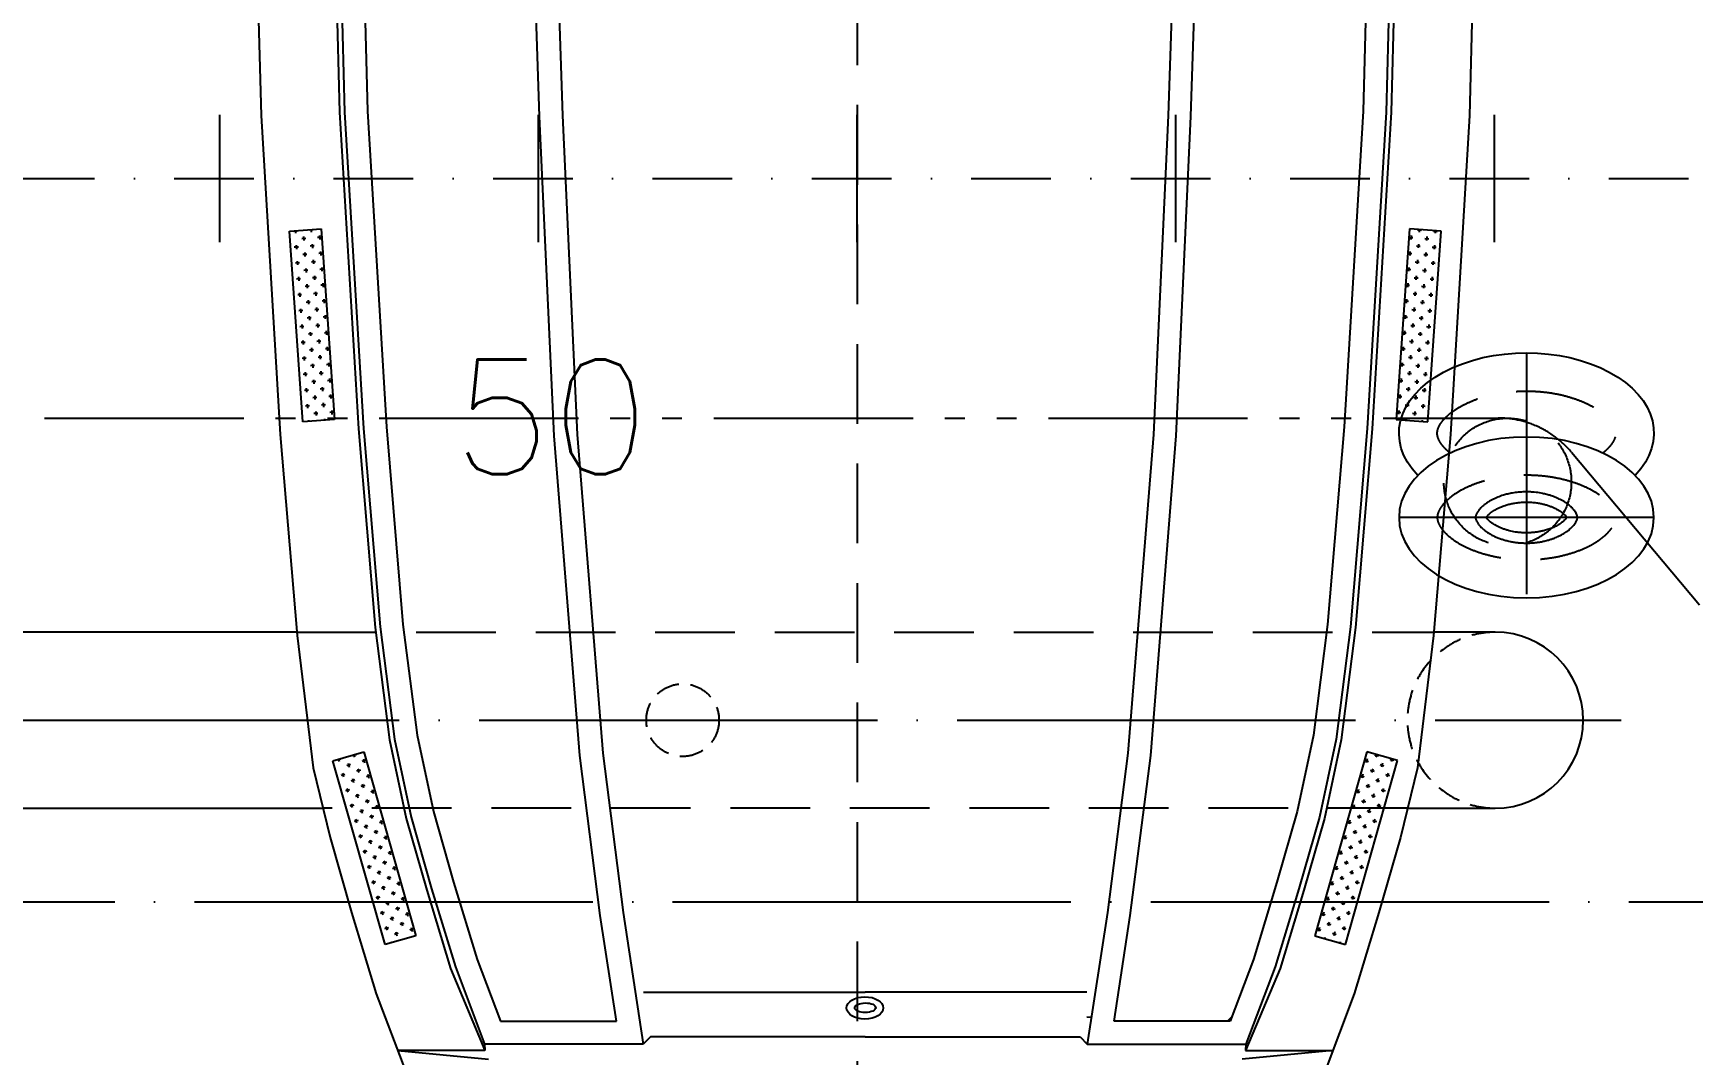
# Model space of a CAD drawing. Header units: millimetres. Extents: x 1084702 to 1166801, y 36632 to 124519.
# Drawn here: x 1121600 to 1124204, y 77182 to 78785 of the extents above; entities that cross this region are included whole.
import ezdxf

# ---------------------------------------------------------------- set-up
doc = ezdxf.new("R2010")
doc.units = ezdxf.units.MM
doc.header["$LTSCALE"] = 250
for name, pattern in [('CENTER', [3, 2.5, -0.25, 0, -0.25]), ('DASHDOT', [1, 0.5, -0.25, 0, -0.25]), ('DASHED', [0.75, 0.5, -0.25]), ('PHANTOM', [2.1, 1.25, -0.2, 0.125, -0.2, 0.125, -0.2])]:
    doc.linetypes.add(name, pattern=pattern)
doc.layers.get('0').update_dxf_attribs({"color": 255})
doc.layers.add('%posline', color=240, linetype='Continuous')
doc.styles.add('18', font='romans', dxfattribs={"height": 180})
doc.styles.add('ROMANS', font='ROMANS.shx', dxfattribs={"height": 100})
doc.dimstyles.new('dott', dxfattribs={"dimscale": 100, "dimtxt": 150, "dimasz": 0.01, "dimexe": 0.5, "dimexo": 1, "dimgap": 1, "dimtad": 1, "dimdsep": 46, "dimtxsty": 'ROMANS', "dimcen": 1.5, "dimclrd": 1, "dimclre": 1, "dimclrt": 2, "dimazin": 2, "dimtfac": 1, "dimtmove": 2, "dimatfit": 3, "dimldrblk": 'DOT', "dimfxl": 1, "dimtvp": 100, "dimtolj": 1, "dimarcsym": 0})

# ---------------------------------------------------------------- blocks, each defined once
blk = doc.blocks.new('A$C64097268')
for p, q in [((29500, -100), (29500, 100)), ((30000, -100), (30000, 100)), ((30500, -100), (30500, 100)), ((31000, -100), (31000, 100)), ((31500, -100), (31500, 100))]:
    blk.add_line(p, q)
at = {"linetype": 'DASHDOT'}
blk.add_line((-2084.2, 0), (35128.7, 0), dxfattribs=at)
at = {"style": '18'}
blk.add_text('50', height=180, dxfattribs=at).set_placement((29865.6, -464.2))
blk = doc.blocks.new('_Dot')
at = {"color": 0, "linetype": 'ByBlock', "lineweight": -2}
blk.add_line((-0.5, 0), (-1, 0), dxfattribs=at)
at = {"color": 0, "linetype": 'ByBlock', "const_width": 0.5}
blk.add_lwpolyline([(-0.25, 0, 1), (0.25, 0, 1)], format="xyb", close=True, dxfattribs=at)
blk = doc.blocks.new('SK')
at = {"linetype": 'CENTER'}
for p, q in [((0, -200), (0, 200)), ((-258.3, 0), (120.5, 0))]:
    blk.add_line(p, q, dxfattribs=at)
blk.add_ellipse((-132.1, 0), major_axis=(0, 200), ratio=0.630958, start_param=5.732371, end_param=9.975592)
blk.add_ellipse((0, 0), major_axis=(0, 200), ratio=0.630958)
at = {"linetype": 'DASHED'}
for points, knots in [([(-101, 119.8), (-103.2, 122.6), (-105.4, 125), (-110, 129.5), (-112.3, 131.5), (-116.7, 134.7), (-118.8, 135.9), (-122.2, 137.7), (-123.6, 138.3), (-126.3, 139.2), (-127.5, 139.5), (-129.7, 139.9), (-130.8, 140), (-131.9, 140), (-132, 140), (-132.1, 140), (-133, 140), (-133.9, 139.9), (-135.9, 139.7), (-136.9, 139.5), (-139.1, 138.8), (-140.2, 138.4), (-142.7, 137.3), (-144.1, 136.7), (-147, 135), (-148.5, 133.9), (-151.8, 131.5), (-153.4, 130.1), (-156.9, 126.9), (-158.7, 125), (-163.1, 120), (-165.8, 116.6), (-171.1, 108.8), (-173.6, 104.5), (-178.6, 95.1), (-180.9, 89.9), (-185.3, 79), (-187.3, 73.2), (-190.8, 61.1), (-192.3, 54.8), (-194.9, 41.7), (-196, 35), (-197.5, 21.3), (-198, 14.4), (-198.4, 0.5), (-198.3, -6.5), (-197.6, -20.4), (-196.9, -27.3), (-195.1, -40.8), (-193.9, -47.5), (-191, -60.3), (-189.3, -66.5), (-185.5, -78.3), (-183.4, -83.9), (-178.9, -94.4), (-176.5, -99.3), (-171.4, -108.3), (-168.8, -112.3), (-163.5, -119.6), (-160.8, -122.7), (-155.6, -128.2), (-153.1, -130.4), (-148.8, -133.8), (-146.9, -135), (-143.4, -137), (-141.8, -137.8), (-138.9, -138.9), (-137.6, -139.3), (-135.1, -139.8), (-134, -139.9), (-131.7, -140), (-130.6, -140), (-128.3, -139.7), (-127.1, -139.4), (-124.4, -138.6), (-122.9, -138), (-119.7, -136.4), (-117.9, -135.4), (-114.1, -132.9), (-112.1, -131.3), (-108, -127.6), (-105.8, -125.4), (-102.8, -122), (-101.9, -120.9), (-101, -119.8)], [5.61912, 5.61912, 5.61912, 5.61912, 5.726769, 5.726769, 5.848503, 5.848503, 5.970238, 5.970238, 6.071752, 6.071752, 6.173266, 6.173266, 6.27478, 6.27478, 6.283185, 6.283185, 6.283185, 6.37187, 6.37187, 6.460555, 6.460555, 6.54924, 6.54924, 6.637925, 6.637925, 6.72661, 6.72661, 6.815295, 6.815295, 6.90398, 6.90398, 7.033144, 7.033144, 7.162307, 7.162307, 7.29147, 7.29147, 7.420634, 7.420634, 7.549797, 7.549797, 7.678961, 7.678961, 7.808124, 7.808124, 7.937288, 7.937288, 8.066451, 8.066451, 8.195614, 8.195614, 8.324778, 8.324778, 8.453941, 8.453941, 8.583105, 8.583105, 8.712268, 8.712268, 8.841432, 8.841432, 8.970595, 8.970595, 9.078159, 9.078159, 9.185722, 9.185722, 9.293286, 9.293286, 9.400849, 9.400849, 9.508413, 9.508413, 9.615977, 9.615977, 9.72354, 9.72354, 9.831104, 9.831104, 9.938667, 9.938667, 10.046231, 10.046231, 10.088843, 10.088843, 10.088843, 10.088843]), ([(0, 140), (-0.9, 140), (-1.8, 139.9), (-3.8, 139.7), (-4.8, 139.5), (-7, 138.8), (-8.1, 138.4), (-10.7, 137.3), (-12, 136.7), (-14.9, 135), (-16.4, 133.9), (-19.7, 131.5), (-21.4, 130.1), (-24.8, 126.9), (-26.6, 125), (-31, 120), (-33.7, 116.6), (-39, 108.8), (-41.5, 104.5), (-46.5, 95.1), (-48.8, 89.9), (-53.2, 79), (-55.2, 73.2), (-58.7, 61.1), (-60.2, 54.8), (-62.8, 41.7), (-63.9, 35), (-65.4, 21.3), (-65.9, 14.4), (-66.3, 0.5), (-66.2, -6.5), (-65.5, -20.4), (-64.8, -27.3), (-63, -40.8), (-61.8, -47.5), (-58.9, -60.3), (-57.2, -66.5), (-53.4, -78.3), (-51.3, -83.9), (-46.8, -94.4), (-44.4, -99.3), (-39.3, -108.3), (-36.7, -112.3), (-31.4, -119.6), (-28.7, -122.7), (-23.5, -128.2), (-21, -130.4), (-16.7, -133.8), (-14.8, -135), (-11.3, -137), (-9.7, -137.8), (-6.8, -138.9), (-5.5, -139.3), (-3, -139.8), (-1.9, -139.9), (0.4, -140), (1.5, -140), (3.8, -139.7), (5, -139.4), (7.7, -138.6), (9.2, -138), (12.4, -136.4), (14.2, -135.4), (17.9, -132.9), (19.9, -131.3), (24.1, -127.6), (26.3, -125.4), (30.6, -120.5), (32.9, -117.7), (37.3, -111.4), (39.4, -108), (43.7, -100.6), (45.7, -96.6), (50.4, -86.4), (52.9, -79.8), (57.4, -66), (59.4, -58.7), (62.6, -43.4), (63.8, -35.6), (65.6, -19.5), (66.1, -11.3), (66.3, 5.1), (66, 13.4), (64.6, 29.6), (63.5, 37.6), (60.7, 53.1), (58.9, 60.5), (54.7, 74.8), (52.3, 81.5), (47, 94), (44.1, 99.8), (38.2, 110.2), (35, 114.8), (29.4, 121.9), (26.9, 124.7), (22.1, 129.5), (19.8, 131.5), (15.4, 134.7), (13.3, 135.9), (9.9, 137.7), (8.5, 138.3), (5.8, 139.2), (4.6, 139.5), (2.4, 139.9), (1.3, 140), (0.2, 140), (0.1, 140), (0, 140)], [0, 0, 0, 0, 0.088685, 0.088685, 0.17737, 0.17737, 0.266055, 0.266055, 0.35474, 0.35474, 0.443425, 0.443425, 0.53211, 0.53211, 0.620795, 0.620795, 0.749958, 0.749958, 0.879122, 0.879122, 1.008285, 1.008285, 1.137449, 1.137449, 1.266612, 1.266612, 1.395775, 1.395775, 1.524939, 1.524939, 1.654102, 1.654102, 1.783266, 1.783266, 1.912429, 1.912429, 2.041593, 2.041593, 2.170756, 2.170756, 2.299919, 2.299919, 2.429083, 2.429083, 2.558246, 2.558246, 2.68741, 2.68741, 2.794973, 2.794973, 2.902537, 2.902537, 3.010101, 3.010101, 3.117664, 3.117664, 3.225228, 3.225228, 3.332791, 3.332791, 3.440355, 3.440355, 3.547919, 3.547919, 3.655482, 3.655482, 3.763046, 3.763046, 3.870609, 3.870609, 3.978173, 3.978173, 4.085737, 4.085737, 4.237666, 4.237666, 4.389596, 4.389596, 4.541526, 4.541526, 4.693456, 4.693456, 4.845386, 4.845386, 4.997315, 4.997315, 5.149245, 5.149245, 5.301175, 5.301175, 5.453105, 5.453105, 5.605035, 5.605035, 5.726769, 5.726769, 5.848503, 5.848503, 5.970238, 5.970238, 6.071752, 6.071752, 6.173266, 6.173266, 6.27478, 6.27478, 6.283185, 6.283185, 6.283185, 6.283185])]:
    blk.add_open_spline(points, degree=3, knots=knots, dxfattribs=at)
for points, knots in [([(0, -80), (0.3, -80), (0.6, -80), (1, -79.9), (1.2, -79.9), (1.5, -79.9), (1.7, -79.8), (2, -79.8), (2.2, -79.7), (2.7, -79.6), (3.1, -79.5), (3.8, -79.2), (4, -79.2), (4.4, -79), (4.6, -78.9), (5.3, -78.6), (5.7, -78.4), (7.1, -77.7), (8.1, -77.1), (10, -75.8), (10.9, -75.1), (12.4, -73.9), (12.9, -73.4), (14.1, -72.4), (14.7, -71.8), (16, -70.5), (16.7, -69.8), (18.2, -68.1), (18.9, -67.2), (20.8, -64.9), (21.9, -63.4), (23.7, -60.8), (24.4, -59.7), (25.8, -57.3), (26.5, -56.1), (27.8, -53.7), (28.4, -52.5), (30.2, -48.9), (31.3, -46.4), (32.9, -42.3), (33.4, -40.7), (34.4, -37.7), (34.9, -36.1), (36, -32.3), (36.6, -30.1), (37.5, -25.9), (37.9, -24), (38.6, -20), (38.9, -18), (39.4, -14.3), (39.6, -12.5), (39.9, -8.9), (40, -7.1), (40.2, -2.8), (40.2, -0.4), (40.1, 4), (40, 6), (39.8, 9.9), (39.6, 11.9), (39.2, 15.8), (38.9, 17.9), (38.3, 21.8), (38, 23.8), (37.1, 28.1), (36.5, 30.3), (35.4, 34.4), (34.9, 36.3), (33.7, 39.9), (33.1, 41.6), (31.7, 45.2), (31, 46.9), (29.4, 50.6), (28.5, 52.4), (26.4, 56.2), (25.3, 58.1), (23.1, 61.7), (21.9, 63.3), (20.2, 65.7), (19.5, 66.5), (18.2, 68.1), (17.6, 68.8), (16.1, 70.5), (15.2, 71.3), (13.6, 72.9), (12.8, 73.6), (11.3, 74.8), (10.6, 75.3), (8.6, 76.8), (7.4, 77.5), (5.9, 78.3), (5.5, 78.5), (4.3, 79), (3.7, 79.3), (2.9, 79.6), (2.6, 79.6), (2.2, 79.7), (2, 79.8), (1.4, 79.9), (1.1, 79.9), (0.6, 80), (0.5, 80), (0.2, 80), (0.1, 80), (-0.3, 80), (-0.5, 80), (-1.1, 79.9), (-1.4, 79.9), (-2, 79.8), (-2.3, 79.7), (-3, 79.5), (-3.3, 79.4), (-4, 79.2), (-4.4, 79), (-5.9, 78.4), (-7.3, 77.6), (-9.7, 76), (-10.4, 75.5), (-11.9, 74.3), (-12.7, 73.6), (-14.4, 72.1), (-15.3, 71.3), (-17.1, 69.4), (-18, 68.4), (-20, 66), (-21.1, 64.5), (-23.3, 61.4), (-24.4, 59.7), (-26.2, 56.6), (-27, 55.2), (-28.5, 52.3), (-29.3, 50.8), (-30.6, 47.9), (-31.2, 46.5), (-32.9, 42.3), (-34, 39.2), (-35.6, 33.9), (-36.2, 31.7), (-37.3, 27), (-37.8, 24.7), (-38.8, 19.2), (-39.2, 16), (-39.8, 9.7), (-40, 6.4), (-40.2, 0), (-40.2, -3.3), (-39.9, -8.4), (-39.8, -10.3), (-39.2, -15.9), (-38.7, -19.7), (-37.6, -25.6), (-37.1, -27.8), (-36, -32.3), (-35.4, -34.5), (-33.9, -39.3), (-33, -41.9), (-31, -46.9), (-30, -49.3), (-28.1, -53), (-27.4, -54.5), (-25.9, -57.2), (-25.1, -58.5), (-23.4, -61.2), (-22.5, -62.6), (-20.6, -65.2), (-19.6, -66.4), (-17.5, -68.9), (-16.3, -70.2), (-14.1, -72.4), (-13, -73.4), (-10.7, -75.3), (-9.6, -76.1), (-7.3, -77.6), (-6.3, -78.2), (-4.8, -78.8), (-4.3, -79.1), (-3.6, -79.3), (-3.4, -79.4), (-3, -79.5), (-2.8, -79.6), (-2.3, -79.7), (-2, -79.8), (-1.5, -79.9), (-1.3, -79.9), (-1, -79.9), (-0.9, -80), (-0.5, -80), (-0.3, -80), (0, -80)], [0, 0, 0, 0, 0.079723, 0.079723, 0.127414, 0.127414, 0.163895, 0.163895, 0.200375, 0.200375, 0.273336, 0.273336, 0.304231, 0.304231, 0.335125, 0.335125, 0.396914, 0.396914, 0.501064, 0.501064, 0.581437, 0.581437, 0.62857, 0.62857, 0.675702, 0.675702, 0.731967, 0.731967, 0.788231, 0.788231, 0.868786, 0.868786, 0.922811, 0.922811, 0.976837, 0.976837, 1.026568, 1.026568, 1.120436, 1.120436, 1.172997, 1.172997, 1.225558, 1.225558, 1.296391, 1.296391, 1.355761, 1.355761, 1.415131, 1.415131, 1.467668, 1.467668, 1.520204, 1.520204, 1.590511, 1.590511, 1.647498, 1.647498, 1.704484, 1.704484, 1.764145, 1.764145, 1.823805, 1.823805, 1.895219, 1.895219, 1.955696, 1.955696, 2.016172, 2.016172, 2.081607, 2.081607, 2.155814, 2.155814, 2.240842, 2.240842, 2.32587, 2.32587, 2.3746, 2.3746, 2.423331, 2.423331, 2.488618, 2.488618, 2.553905, 2.553905, 2.616702, 2.616702, 2.742295, 2.742295, 2.793186, 2.793186, 2.895739, 2.895739, 2.939393, 2.939393, 2.983047, 2.983047, 3.070354, 3.070354, 3.106985, 3.106985, 3.143616, 3.143616, 3.216878, 3.216878, 3.29014, 3.29014, 3.363402, 3.363402, 3.418332, 3.418332, 3.473263, 3.473263, 3.635991, 3.635991, 3.703644, 3.703644, 3.771296, 3.771296, 3.840338, 3.840338, 3.90938, 3.90938, 3.991141, 3.991141, 4.072903, 4.072903, 4.133461, 4.133461, 4.194019, 4.194019, 4.245529, 4.245529, 4.34925, 4.34925, 4.421831, 4.421831, 4.494411, 4.494411, 4.588055, 4.588055, 4.681699, 4.681699, 4.775195, 4.775195, 4.830216, 4.830216, 4.940257, 4.940257, 5.010474, 5.010474, 5.08069, 5.08069, 5.171092, 5.171092, 5.261495, 5.261495, 5.320133, 5.320133, 5.378772, 5.378772, 5.449641, 5.449641, 5.520511, 5.520511, 5.609649, 5.609649, 5.698786, 5.698786, 5.805135, 5.805135, 5.923326, 5.923326, 5.996746, 5.996746, 6.031141, 6.031141, 6.065537, 6.065537, 6.134328, 6.134328, 6.172577, 6.172577, 6.210826, 6.210826, 6.283185, 6.283185, 6.283185, 6.283185]), ([(0, 63.3), (-0.3, 63.1), (-0.6, 62.8), (-1.4, 62.2), (-1.8, 61.9), (-3.2, 60.7), (-4.1, 59.8), (-5.9, 57.9), (-6.5, 57.1), (-7.9, 55.4), (-8.6, 54.4), (-10.1, 52.3), (-10.8, 51.2), (-12.3, 48.7), (-13.1, 47.2), (-14.7, 44.2), (-15.4, 42.6), (-16.7, 39.7), (-17.1, 38.6), (-18.1, 36.1), (-18.5, 34.9), (-19.6, 31.7), (-20.2, 29.7), (-21.2, 25.6), (-21.7, 23.5), (-22.5, 19.2), (-22.9, 17), (-23.5, 12.5), (-23.7, 10.3), (-24, 6.4), (-24.1, 4.9), (-24.2, 1.9), (-24.2, 0.4), (-24.1, -2.7), (-24.1, -4.2), (-23.9, -7.2), (-23.8, -8.6), (-23.6, -11.4), (-23.5, -12.6), (-23.2, -15.1), (-23, -16.3), (-22.5, -19.5), (-22.1, -21.4), (-21.3, -25.2), (-20.8, -27.1), (-19.9, -30.7), (-19.3, -32.5), (-18.2, -35.9), (-17.6, -37.5), (-16.3, -40.7), (-15.6, -42.2), (-14.3, -44.9), (-13.7, -46.1), (-12.5, -48.4), (-11.8, -49.6), (-10.5, -51.6), (-9.9, -52.6), (-8.6, -54.4), (-8, -55.3), (-6.8, -56.9), (-6.1, -57.6), (-5.1, -58.8), (-4.6, -59.3), (-3.2, -60.7), (-2.4, -61.4), (-1, -62.5), (-0.5, -63), (0, -63.3)], [3.63241, 3.63241, 3.63241, 3.63241, 3.691171, 3.691171, 3.749932, 3.749932, 3.862911, 3.862911, 3.931393, 3.931393, 3.999875, 3.999875, 4.068357, 4.068357, 4.144044, 4.144044, 4.219732, 4.219732, 4.270476, 4.270476, 4.321221, 4.321221, 4.397071, 4.397071, 4.472921, 4.472921, 4.548771, 4.548771, 4.624621, 4.624621, 4.675404, 4.675404, 4.724979, 4.724979, 4.774555, 4.774555, 4.824101, 4.824101, 4.865897, 4.865897, 4.907693, 4.907693, 4.975466, 4.975466, 5.043239, 5.043239, 5.111012, 5.111012, 5.178785, 5.178785, 5.246558, 5.246558, 5.307139, 5.307139, 5.367721, 5.367721, 5.428302, 5.428302, 5.488884, 5.488884, 5.549465, 5.549465, 5.600289, 5.600289, 5.701937, 5.701937, 5.792332, 5.792332, 5.792332, 5.792332]), ([(0, -63.3), (0.5, -62.9), (1.1, -62.5), (2.3, -61.5), (2.7, -61.1), (3.7, -60.2), (4.2, -59.7), (5.2, -58.6), (5.8, -58), (6.9, -56.7), (7.5, -55.9), (8.7, -54.4), (9.3, -53.5), (10.5, -51.7), (11.1, -50.8), (12.3, -48.7), (12.9, -47.7), (13.9, -45.7), (14.4, -44.8), (15.3, -43), (15.7, -42), (17, -39.1), (17.8, -37), (18.9, -33.8), (19.2, -32.7), (19.9, -30.5), (20.2, -29.4), (21, -26.6), (21.4, -25), (22.1, -21.6), (22.4, -19.9), (23, -16.4), (23.2, -14.6), (23.7, -10.8), (23.8, -8.8), (24.1, -4.6), (24.2, -2.6), (24.2, 1.6), (24.1, 3.7), (23.9, 7.8), (23.8, 9.9), (23.3, 13.7), (23.1, 15.5), (22.3, 20.5), (21.7, 23.8), (20.4, 28.7), (19.9, 30.4), (18.9, 33.8), (18.3, 35.5), (17.1, 38.7), (16.5, 40.2), (15.2, 43.2), (14.5, 44.6), (13.1, 47.2), (12.4, 48.5), (11, 50.8), (10.3, 52), (9.1, 53.8), (8.5, 54.6), (7.4, 56), (6.9, 56.7), (5.9, 57.9), (5.4, 58.5), (4.3, 59.6), (3.8, 60.1), (2.9, 61), (2.4, 61.4), (1.4, 62.2), (1, 62.6), (0.3, 63), (0.2, 63.2), (0, 63.3)], [0.490891, 0.490891, 0.490891, 0.490891, 0.588628, 0.588628, 0.645774, 0.645774, 0.70292, 0.70292, 0.760067, 0.760067, 0.817213, 0.817213, 0.874359, 0.874359, 0.931505, 0.931505, 0.988651, 0.988651, 1.032324, 1.032324, 1.075997, 1.075997, 1.163343, 1.163343, 1.205802, 1.205802, 1.248261, 1.248261, 1.308447, 1.308447, 1.368633, 1.368633, 1.428819, 1.428819, 1.497149, 1.497149, 1.565479, 1.565479, 1.633809, 1.633809, 1.702139, 1.702139, 1.762585, 1.762585, 1.876396, 1.876396, 1.942826, 1.942826, 2.009256, 2.009256, 2.075686, 2.075686, 2.142116, 2.142116, 2.208546, 2.208546, 2.274977, 2.274977, 2.327388, 2.327388, 2.3798, 2.3798, 2.432212, 2.432212, 2.489473, 2.489473, 2.546734, 2.546734, 2.619393, 2.619393, 2.650722, 2.650722, 2.650722, 2.650722])]:
    blk.add_open_spline(points, degree=3, knots=knots)
blk = doc.blocks.new('MOB-BÅT')
for p, q in [((-828.3, 961), (-328.3, 948)), ((-328.3, 948), (171.7, 918)), ((171.7, 918), (487.5, 891.5)), ((-147.3, 903.6), (-150.8, 853.8)), ((-147.9, 894.5), (-143.8, 894.2)), ((152, 882.7), (-147.3, 903.6)), ((-147.2, 891.3), (-146.7, 897.5)), ((-125.1, 892.9), (-118.9, 892.4)), ((-122.2, 889.5), (-121.8, 895.8)), ((-100.2, 891.1), (-94, 890.7)), ((-97.3, 887.8), (-96.9, 894)), ((-75.3, 889.4), (-69, 889)), ((-72.4, 886.1), (-71.9, 892.3)), ((-50.3, 887.6), (-44.1, 887.2)), ((-47.4, 884.3), (-47, 890.5)), ((-25.4, 885.9), (-19.1, 885.5)), ((-22.5, 882.6), (-22, 888.8)), ((2.5, 880.8), (2.9, 887.1)), ((487.5, 891.5), (694.7, 866.4)), ((-149.7, 869.5), (-145.6, 869.2)), ((-148.9, 866.3), (-148.5, 872.6)), ((-138.5, 881.3), (-132.2, 880.8)), ((-135.6, 877.9), (-135.1, 884.2)), ((-126.9, 867.9), (-120.7, 867.5)), ((-124, 864.6), (-123.6, 870.8)), ((-113.5, 879.5), (-107.3, 879.1)), ((-110.6, 876.2), (-110.2, 882.4)), ((-101.9, 866.2), (-95.7, 865.8)), ((-99, 862.9), (-98.6, 869.1)), ((-88.6, 877.8), (-82.4, 877.4)), ((-85.7, 874.5), (-85.3, 880.7)), ((-77, 864.5), (-70.8, 864)), ((-74.1, 861.1), (-73.7, 867.4)), ((-63.7, 876.1), (-57.4, 875.6)), ((-60.8, 872.7), (-60.3, 878.9)), ((-52.1, 862.7), (-45.8, 862.3)), ((-49.2, 859.4), (-48.7, 865.6)), ((-38.7, 874.3), (-32.5, 873.9)), ((-35.8, 871), (-35.4, 877.2)), ((-27.1, 861), (-20.9, 860.5)), ((-24.2, 857.6), (-23.8, 863.9)), ((-13.8, 872.6), (-7.6, 872.1)), ((-10.9, 869.2), (-10.5, 875.5)), ((-0.4, 884.2), (5.8, 883.7)), ((0.7, 855.9), (1.1, 862.1)), ((11.2, 870.8), (17.4, 870.4)), ((14.1, 867.5), (14.5, 873.7)), ((24.5, 882.4), (30.7, 882)), ((25.7, 854.1), (26.1, 860.4)), ((27.4, 879.1), (27.8, 885.3)), ((36.1, 869.1), (42.3, 868.6)), ((39, 865.7), (39.4, 872)), ((49.4, 880.7), (55.7, 880.2)), ((52.3, 877.3), (52.8, 883.6)), ((61, 867.3), (67.3, 866.9)), ((63.9, 864), (64.4, 870.2)), ((74.4, 878.9), (80.6, 878.5)), ((77.3, 875.6), (77.7, 881.8)), ((86, 865.6), (92.2, 865.2)), ((88.9, 862.3), (89.3, 868.5)), ((99.3, 877.2), (105.5, 876.7)), ((102.2, 873.8), (102.6, 880.1)), ((110.9, 863.8), (117.1, 863.4)), ((113.8, 860.5), (114.2, 866.7)), ((124.3, 875.4), (130.5, 875)), ((127.2, 872.1), (127.6, 878.3)), ((135.9, 862.1), (142.1, 861.7)), ((138.7, 858.8), (139.2, 865)), ((148.5, 832.8), (152, 882.7)), ((149.2, 873.7), (151.4, 873.5)), ((694.7, 866.4), (804.1, 839.8)), ((-830.1, 838), (-333.6, 825.1)), ((-150.8, 853.8), (148.5, 832.8)), ((-140.2, 856.3), (-134, 855.9)), ((-137.3, 853), (-136.9, 859.2)), ((-115.3, 854.6), (-109.1, 854.2)), ((-112.4, 851.3), (-112, 857.5)), ((-90.3, 852.9), (-84.1, 852.4)), ((-87.4, 849.5), (-87, 855.8)), ((-65.4, 851.1), (-59.2, 850.7)), ((-62.5, 847.8), (-62.1, 854)), ((-40.5, 849.4), (-34.2, 848.9)), ((-37.6, 846), (-37.1, 852.3)), ((-15.5, 847.6), (-9.3, 847.2)), ((-12.6, 844.3), (-12.2, 850.5)), ((-2.2, 859.2), (4, 858.8)), ((9.4, 845.9), (15.6, 845.4)), ((12.3, 842.5), (12.7, 848.8)), ((22.8, 857.5), (29, 857)), ((34.3, 844.1), (40.6, 843.7)), ((37.2, 840.8), (37.7, 847)), ((47.7, 855.7), (53.9, 855.3)), ((50.6, 852.4), (51, 858.6)), ((59.3, 842.4), (65.5, 842)), ((62.2, 839.1), (62.6, 845.3)), ((72.6, 854), (78.9, 853.6)), ((75.5, 850.7), (76, 856.9)), ((84.2, 840.6), (90.5, 840.2)), ((87.1, 837.3), (87.6, 843.5)), ((97.6, 852.2), (103.8, 851.8)), ((100.5, 848.9), (100.9, 855.1)), ((109.2, 838.9), (115.4, 838.5)), ((112.1, 835.6), (112.5, 841.8)), ((122.5, 850.5), (128.7, 850.1)), ((125.4, 847.2), (125.8, 853.4)), ((134.1, 837.2), (140.3, 836.7)), ((137, 833.8), (137.4, 840.1)), ((147.4, 848.8), (149.6, 848.6)), ((683.6, 835.2), (670, 787.1)), ((972.3, 753.5), (683.6, 835.2)), ((804.1, 839.8), (921.7, 806)), ((-830.2, 830), (-333.9, 817.1)), ((-333.9, 817.1), (162.3, 787.3)), ((-333.6, 825.1), (162.9, 795.3)), ((681.1, 826.4), (685.1, 825.3)), ((681.2, 823.1), (682.9, 829.1)), ((687.7, 811.5), (693.7, 809.8)), ((689.8, 807.7), (691.5, 813.7)), ((703.1, 820.2), (709.1, 818.4)), ((705.3, 816.3), (707, 822.3)), ((727.2, 813.3), (733.2, 811.6)), ((729.3, 809.5), (731, 815.5)), ((753.4, 802.7), (755.1, 808.7)), ((-830.8, 794), (-335.4, 781.1)), ((162.3, 787.3), (473.7, 761.2)), ((162.9, 795.3), (474.5, 769.2)), ((670, 787.1), (958.7, 705.4)), ((674.3, 802.3), (678.3, 801.2)), ((674.4, 799), (676.1, 805.1)), ((680.9, 787.5), (686.9, 785.8)), ((683, 783.6), (684.7, 789.6)), ((696.3, 796.1), (702.3, 794.4)), ((698.5, 792.2), (700.2, 798.3)), ((707.1, 776.8), (708.8, 782.8)), ((711.7, 804.7), (717.7, 803)), ((713.9, 800.9), (715.6, 806.9)), ((720.4, 789.3), (726.4, 787.6)), ((722.5, 785.4), (724.2, 791.4)), ((735.8, 797.9), (741.8, 796.2)), ((737.9, 794.1), (739.6, 800.1)), ((744.4, 782.5), (750.4, 780.8)), ((746.6, 778.6), (748.3, 784.6)), ((751.2, 806.5), (757.2, 804.8)), ((759.8, 791.1), (765.9, 789.4)), ((762, 787.2), (763.7, 793.3)), ((775.3, 799.7), (781.3, 798)), ((777.4, 795.9), (779.1, 801.9)), ((783.9, 784.3), (789.9, 782.6)), ((786.1, 780.4), (787.8, 786.5)), ((799.3, 792.9), (805.3, 791.2)), ((801.5, 789.1), (803.2, 795.1)), ((823.4, 786.1), (829.4, 784.4)), ((825.5, 782.3), (827.2, 788.3)), ((849.6, 775.5), (851.3, 781.5)), ((921.7, 806), (1049.3, 767.2)), ((-335.4, 781.1), (159.8, 751.4)), ((473.7, 761.2), (649.7, 738.7)), ((474.5, 769.2), (651.1, 746.6)), ((704.9, 780.7), (710.9, 779)), ((729, 773.9), (735, 772.2)), ((731.1, 770), (732.8, 776)), ((753, 767.1), (759.1, 765.3)), ((755.2, 763.2), (756.9, 769.2)), ((768.5, 775.7), (774.5, 774)), ((770.6, 771.8), (772.3, 777.8)), ((777.1, 760.2), (783.1, 758.5)), ((779.3, 756.4), (781, 762.4)), ((792.5, 768.9), (798.5, 767.2)), ((794.7, 765), (796.4, 771)), ((803.3, 749.6), (805, 755.6)), ((808, 777.5), (814, 775.8)), ((810.1, 773.6), (811.8, 779.7)), ((816.6, 762.1), (822.6, 760.4)), ((818.7, 758.2), (820.4, 764.2)), ((832, 770.7), (838, 769)), ((834.2, 766.8), (835.9, 772.8)), ((840.6, 755.3), (846.7, 753.6)), ((842.8, 751.4), (844.5, 757.4)), ((847.4, 779.3), (853.5, 777.6)), ((856.1, 763.9), (862.1, 762.2)), ((858.2, 760), (859.9, 766)), ((871.5, 772.5), (877.5, 770.8)), ((873.7, 768.6), (875.4, 774.7)), ((880.1, 757.1), (886.1, 755.4)), ((882.3, 753.2), (884, 759.2)), ((895.6, 765.7), (901.6, 764)), ((897.7, 761.8), (899.4, 767.9)), ((919.6, 758.9), (925.6, 757.2)), ((921.8, 755), (923.5, 761)), ((1049.3, 767.2), (1171.7, 721)), ((159.8, 751.4), (469.9, 725.4)), ((649.7, 738.7), (772.3, 712.6)), ((651.1, 746.6), (774.2, 720.4)), ((801.2, 753.4), (807.2, 751.7)), ((825.2, 746.6), (831.2, 744.9)), ((827.4, 742.8), (829.1, 748.8)), ((849.3, 739.8), (855.3, 738.1)), ((851.4, 736), (853.1, 742)), ((864.7, 748.4), (870.7, 746.7)), ((866.8, 744.6), (868.6, 750.6)), ((873.3, 733), (879.3, 731.3)), ((875.5, 729.2), (877.2, 735.2)), ((888.7, 741.6), (894.8, 739.9)), ((890.9, 737.8), (892.6, 743.8)), ((904.2, 750.3), (910.2, 748.6)), ((906.3, 746.4), (908, 752.4)), ((912.8, 734.8), (918.8, 733.1)), ((915, 731), (916.7, 737)), ((928.2, 743.5), (934.3, 741.8)), ((930.4, 739.6), (932.1, 745.6)), ((939, 724.2), (940.7, 730.2)), ((943.7, 752.1), (949.7, 750.4)), ((945.8, 748.2), (947.5, 754.2)), ((952.3, 736.7), (958.3, 735)), ((954.4, 732.8), (956.2, 738.8)), ((958.7, 705.4), (972.3, 753.5)), ((967.7, 745.3), (969.8, 744.7)), ((1138.2, 596.7), (1138.2, 733.6)), ((1138.2, 733.6), (1151.7, 591.1)), ((469.9, 725.4), (643.7, 703.2)), ((643.7, 703.2), (763.6, 677.7)), ((772.3, 712.6), (884.6, 680.4)), ((774.2, 720.4), (886.8, 688)), ((897.4, 726.2), (903.4, 724.5)), ((899.5, 722.4), (901.2, 728.4)), ((921.4, 719.4), (927.4, 717.7)), ((923.6, 715.5), (925.3, 721.6)), ((936.9, 728), (942.9, 726.3)), ((945.5, 712.6), (951.5, 710.9)), ((947.6, 708.7), (949.3, 714.8)), ((960.9, 721.2), (963, 720.6)), ((763.6, 677.7), (874.4, 645.9)), ((884.6, 680.4), (1007, 643.1)), ((886.8, 688), (1009.6, 650.7)), ((874.4, 645.9), (995.4, 609)), ((1007, 643.1), (1128.2, 597.2)), ((1009.6, 650.7), (1138.2, 596.7)), ((995.4, 609), (1092.2, 572.4)), ((1092.2, 568.1), (1085.4, 574.9)), ((1128.2, 348.3), (1128.2, 597.2)), ((1128.2, 597.2), (1138.2, 596.7)), ((1092.2, 572.4), (1092.2, 390.3)), ((-326.8, 511), (-533.8, 517.9)), ((174, 487.9), (-326.8, 511)), ((-535.3, 481.9), (-328.3, 475)), ((-328.3, 475), (171.7, 452)), ((675.5, 447.8), (174, 487.9)), ((171.7, 452), (671.7, 412)), ((926.7, 415.7), (675.5, 447.8)), ((671.7, 412), (921.7, 380)), ((1092.2, 390.3), (926.7, 415.7)), ((921.7, 380), (1128.2, 348.3)), ((1046.7, 347.8), (1046.7, 0)), ((1086.5, 355.4), (1085.9, 347.4)), ((1116.7, 337.1), (1128.2, 348.3)), ((1116.7, 0), (1116.7, 337.1)), ((1046.7, -347.8), (1046.7, 0)), ((1116.7, 0), (1116.7, -337.1)), ((1116.7, -337.1), (1128.2, -348.3)), ((921.7, -380), (1128.2, -348.3)), ((1128.2, -348.3), (1128.2, -597.2)), ((671.7, -412), (921.7, -380)), ((1092.2, -390.3), (926.7, -415.7)), ((1092.2, -572.4), (1092.2, -390.3)), ((171.7, -452), (671.7, -412)), ((926.7, -415.7), (675.5, -447.8)), ((-328.3, -475), (171.7, -452)), ((675.5, -447.8), (174, -487.9)), ((-535.3, -481.9), (-328.3, -475)), ((174, -487.9), (-326.8, -511)), ((-326.8, -511), (-533.8, -517.9)), ((995.4, -609), (1092.2, -572.4)), ((1007, -643.1), (1128.2, -597.2)), ((1009.6, -650.7), (1138.2, -596.7)), ((1128.2, -597.2), (1138.2, -596.7)), ((1138.2, -733.6), (1151.7, -591.1)), ((1138.2, -596.7), (1138.2, -733.6)), ((874.4, -645.9), (995.4, -609)), ((763.6, -677.7), (874.4, -645.9)), ((884.6, -680.4), (1007, -643.1)), ((886.8, -688), (1009.6, -650.7)), ((643.7, -703.2), (763.6, -677.7)), ((772.3, -712.6), (884.6, -680.4)), ((774.2, -720.4), (886.8, -688)), ((159.8, -751.4), (469.9, -725.4)), ((469.9, -725.4), (643.7, -703.2)), ((649.7, -738.7), (772.3, -712.6)), ((651.1, -746.6), (774.2, -720.4)), ((670, -787), (958.7, -705.4)), ((897.4, -726.2), (903.4, -724.5)), ((899.5, -722.3), (901.2, -728.3)), ((921.4, -719.4), (927.5, -717.7)), ((923.6, -715.5), (925.3, -721.5)), ((936.9, -728), (942.9, -726.3)), ((939, -724.1), (940.7, -730.1)), ((945.5, -712.6), (951.5, -710.9)), ((947.7, -708.7), (949.4, -714.7)), ((958.7, -705.4), (972.3, -753.5)), ((960.9, -721.2), (963, -720.6)), ((1049.3, -767.2), (1171.7, -721)), ((-335.4, -781.1), (159.8, -751.4)), ((473.7, -761.2), (649.7, -738.7)), ((474.5, -769.2), (651.1, -746.6)), ((972.3, -753.5), (683.7, -835.2)), ((801.2, -753.4), (807.2, -751.7)), ((803.3, -749.5), (805, -755.5)), ((825.2, -746.6), (831.2, -744.9)), ((827.4, -742.7), (829.1, -748.7)), ((840.7, -755.2), (846.7, -753.5)), ((842.8, -751.4), (844.5, -757.4)), ((849.3, -739.8), (855.3, -738.1)), ((851.4, -735.9), (853.1, -741.9)), ((864.7, -748.4), (870.7, -746.7)), ((866.9, -744.5), (868.6, -750.6)), ((873.3, -733), (879.3, -731.3)), ((875.5, -729.1), (877.2, -735.1)), ((882.3, -753.2), (884, -759.2)), ((888.8, -741.6), (894.8, -739.9)), ((890.9, -737.7), (892.6, -743.8)), ((904.2, -750.2), (910.2, -748.5)), ((906.4, -746.4), (908.1, -752.4)), ((912.8, -734.8), (918.8, -733.1)), ((915, -730.9), (916.7, -736.9)), ((921.8, -755), (923.5, -761)), ((928.3, -743.4), (934.3, -741.7)), ((930.4, -739.6), (932.1, -745.6)), ((943.7, -752), (949.7, -750.3)), ((945.8, -748.2), (947.5, -754.2)), ((952.3, -736.6), (958.3, -734.9)), ((954.5, -732.8), (956.2, -738.8)), ((967.7, -745.2), (969.8, -744.6)), ((-830.8, -794), (-335.4, -781.1)), ((162.3, -787.3), (473.7, -761.2)), ((162.9, -795.3), (474.5, -769.2)), ((704.9, -780.6), (711, -778.9)), ((707.1, -776.8), (708.8, -782.8)), ((729, -773.8), (735, -772.1)), ((731.2, -770), (732.9, -776)), ((744.4, -782.4), (750.4, -780.7)), ((746.6, -778.6), (748.3, -784.6)), ((753.1, -767), (759.1, -765.3)), ((755.2, -763.1), (756.9, -769.2)), ((768.5, -775.6), (774.5, -773.9)), ((770.6, -771.8), (772.3, -777.8)), ((777.1, -760.2), (783.1, -758.5)), ((779.3, -756.3), (781, -762.4)), ((786.1, -780.4), (787.8, -786.4)), ((792.5, -768.8), (798.6, -767.1)), ((794.7, -765), (796.4, -771)), ((808, -777.4), (814, -775.7)), ((810.1, -773.6), (811.8, -779.6)), ((816.6, -762), (822.6, -760.3)), ((818.8, -758.2), (820.5, -764.2)), ((832, -770.6), (838, -768.9)), ((834.2, -766.8), (835.9, -772.8)), ((847.5, -779.3), (853.5, -777.6)), ((849.6, -775.4), (851.3, -781.4)), ((856.1, -763.8), (862.1, -762.1)), ((858.2, -760), (859.9, -766)), ((871.5, -772.5), (877.5, -770.8)), ((873.7, -768.6), (875.4, -774.6)), ((880.1, -757), (886.2, -755.3)), ((895.6, -765.7), (901.6, -764)), ((897.7, -761.8), (899.4, -767.8)), ((919.6, -758.8), (925.6, -757.1)), ((921.7, -806), (1049.3, -767.2)), ((-333.9, -817.1), (162.3, -787.3)), ((-333.6, -825.1), (162.9, -795.3)), ((683.7, -835.2), (670, -787)), ((674.4, -799), (676.1, -805)), ((674.4, -802.3), (678.3, -801.2)), ((680.9, -787.4), (686.9, -785.7)), ((683, -783.6), (684.7, -789.6)), ((696.3, -796.1), (702.3, -794.4)), ((698.5, -792.2), (700.2, -798.2)), ((711.7, -804.7), (717.8, -803)), ((713.9, -800.8), (715.6, -806.8)), ((720.4, -789.2), (726.4, -787.5)), ((722.5, -785.4), (724.2, -791.4)), ((735.8, -797.9), (741.8, -796.2)), ((738, -794), (739.7, -800)), ((751.2, -806.5), (757.2, -804.8)), ((753.4, -802.6), (755.1, -808.7)), ((759.9, -791.1), (765.9, -789.4)), ((762, -787.2), (763.7, -793.2)), ((775.3, -799.7), (781.3, -798)), ((777.4, -795.8), (779.1, -801.8)), ((783.9, -784.3), (789.9, -782.6)), ((799.3, -792.9), (805.4, -791.2)), ((801.5, -789), (803.2, -795)), ((804.1, -839.8), (921.7, -806)), ((823.4, -786.1), (829.4, -784.4)), ((825.6, -782.2), (827.3, -788.2)), ((-830.2, -830), (-333.9, -817.1)), ((-830.1, -838), (-333.6, -825.1)), ((-150.7, -853.7), (148.5, -832.8)), ((148.5, -832.8), (152, -882.7)), ((681.2, -823.1), (682.9, -829.1)), ((681.2, -826.3), (685.1, -825.2)), ((687.7, -811.5), (693.7, -809.8)), ((689.8, -807.6), (691.5, -813.6)), ((703.1, -820.1), (709.1, -818.4)), ((705.3, -816.3), (707, -822.3)), ((727.2, -813.3), (733.2, -811.6)), ((729.3, -809.4), (731, -815.5)), ((-147.3, -903.6), (-150.7, -853.7)), ((-140.2, -856.3), (-134, -855.9)), ((-137.3, -853), (-136.9, -859.2)), ((-115.3, -854.6), (-109, -854.1)), ((-112.4, -851.2), (-111.9, -857.5)), ((-90.3, -852.8), (-84.1, -852.4)), ((-87.4, -849.5), (-87, -855.7)), ((-65.4, -851.1), (-59.2, -850.6)), ((-62.5, -847.7), (-62.1, -854)), ((-40.5, -849.3), (-34.2, -848.9)), ((-37.6, -846), (-37.1, -852.2)), ((-24.2, -857.6), (-23.8, -863.8)), ((-15.5, -847.6), (-9.3, -847.2)), ((-12.6, -844.3), (-12.2, -850.5)), ((-2.2, -859.2), (4.1, -858.8)), ((0.7, -855.9), (1.2, -862.1)), ((9.4, -845.8), (15.7, -845.4)), ((12.3, -842.5), (12.8, -848.7)), ((22.8, -857.4), (29, -857)), ((25.7, -854.1), (26.1, -860.3)), ((34.4, -844.1), (40.6, -843.7)), ((37.3, -840.8), (37.7, -847)), ((47.7, -855.7), (53.9, -855.3)), ((50.6, -852.4), (51, -858.6)), ((59.3, -842.4), (65.5, -841.9)), ((62.2, -839), (62.6, -845.3)), ((72.6, -854), (78.9, -853.5)), ((75.5, -850.6), (76, -856.9)), ((84.2, -840.6), (90.5, -840.2)), ((87.1, -837.3), (87.6, -843.5)), ((97.6, -852.2), (103.8, -851.8)), ((100.5, -848.9), (100.9, -855.1)), ((109.2, -838.9), (115.4, -838.4)), ((112.1, -835.5), (112.5, -841.8)), ((122.5, -850.5), (128.8, -850)), ((125.4, -847.1), (125.9, -853.4)), ((134.1, -837.1), (140.4, -836.7)), ((137, -833.8), (137.5, -840)), ((138.8, -858.7), (139.2, -865)), ((147.5, -848.7), (149.6, -848.6)), ((694.7, -866.4), (804.1, -839.8)), ((-149.6, -869.5), (-145.6, -869.2)), ((-148.9, -866.3), (-148.5, -872.6)), ((152, -882.7), (-147.3, -903.6)), ((-138.5, -881.3), (-132.2, -880.8)), ((-135.6, -877.9), (-135.1, -884.2)), ((-126.9, -867.9), (-120.6, -867.5)), ((-124, -864.6), (-123.5, -870.8)), ((-113.5, -879.5), (-107.3, -879.1)), ((-110.6, -876.2), (-110.2, -882.4)), ((-101.9, -866.2), (-95.7, -865.7)), ((-99, -862.8), (-98.6, -869.1)), ((-88.6, -877.8), (-82.4, -877.3)), ((-85.7, -874.4), (-85.3, -880.7)), ((-77, -864.4), (-70.8, -864)), ((-74.1, -861.1), (-73.7, -867.3)), ((-63.7, -876), (-57.4, -875.6)), ((-60.8, -872.7), (-60.3, -878.9)), ((-52.1, -862.7), (-45.8, -862.2)), ((-49.2, -859.3), (-48.7, -865.6)), ((-47.4, -884.3), (-47, -890.5)), ((-38.7, -874.3), (-32.5, -873.8)), ((-35.8, -870.9), (-35.4, -877.2)), ((-27.1, -860.9), (-20.9, -860.5)), ((-22.5, -882.5), (-22, -888.8)), ((-13.8, -872.5), (-7.5, -872.1)), ((-10.9, -869.2), (-10.4, -875.4)), ((-0.4, -884.1), (5.8, -883.7)), ((2.5, -880.8), (2.9, -887)), ((11.2, -870.8), (17.4, -870.4)), ((14.1, -867.5), (14.5, -873.7)), ((24.5, -882.4), (30.7, -881.9)), ((27.4, -879), (27.8, -885.3)), ((36.1, -869), (42.3, -868.6)), ((39, -865.7), (39.4, -871.9)), ((49.4, -880.6), (55.7, -880.2)), ((52.3, -877.3), (52.8, -883.5)), ((61, -867.3), (67.3, -866.9)), ((63.9, -864), (64.4, -870.2)), ((74.4, -878.9), (80.6, -878.5)), ((77.3, -875.6), (77.7, -881.8)), ((86, -865.6), (92.2, -865.1)), ((88.9, -862.2), (89.3, -868.5)), ((99.3, -877.2), (105.6, -876.7)), ((102.2, -873.8), (102.7, -880.1)), ((110.9, -863.8), (117.2, -863.4)), ((113.8, -860.5), (114.3, -866.7)), ((124.3, -875.4), (130.5, -875)), ((127.2, -872.1), (127.6, -878.3)), ((135.9, -862.1), (142.1, -861.6)), ((149.2, -873.7), (151.4, -873.5)), ((487.5, -891.5), (694.7, -866.4)), ((-147.9, -894.4), (-143.8, -894.2)), ((-147.2, -891.3), (-146.7, -897.5)), ((-125.1, -892.9), (-118.9, -892.4)), ((-122.2, -889.5), (-121.8, -895.8)), ((-100.2, -891.1), (-94, -890.7)), ((-97.3, -887.8), (-96.9, -894)), ((-75.2, -889.4), (-69, -888.9)), ((-72.3, -886), (-71.9, -892.3)), ((-50.3, -887.6), (-44.1, -887.2)), ((-25.4, -885.9), (-19.1, -885.4)), ((171.7, -918), (487.5, -891.5)), ((-328.3, -948), (171.7, -918)), ((-828.3, -961), (-328.3, -948))]:
    blk.add_line(p, q)
for centre, major_axis, ratio in [((1071.6, -0.6), (0, 28.7), 0.610855), ((1071.2, 0), (0.1, -16.5), 0.452043)]:
    blk.add_ellipse(centre, major_axis=major_axis, ratio=ratio)
blk = doc.blocks.new('frtnyyttt')
for p, q in [((-2954.4, -712), (-4001.9, -712)), ((-1073.9, -712), (-1170.4, -712)), ((-4001.9, -988), (-2913.4, -988)), ((-1211.4, -988), (-1073.9, -988))]:
    blk.add_line(p, q)
at = {"linetype": 'DASHED'}
for p, q in [((-2954.4, -712), (-1170.4, -712)), ((-1211.4, -988), (-2913.4, -988))]:
    blk.add_line(p, q, dxfattribs=at)
at = {"linetype": 'CENTER'}
blk.add_line((-4168.6, -850), (-876.4, -850), dxfattribs=at)
at = {"linetype": 'DASHED', "ltscale": 0.3}
blk.add_circle((-2348.9, -850), 57, dxfattribs=at)
blk.add_arc((-1073.9, -850), 138, 90, 270, dxfattribs=at)
blk.add_arc((-1073.9, -850), 138, 270, 90)
at = {"rotation": 270}
blk.add_blockref('MOB-BÅT', (-2062.4, -229.9), dxfattribs=at)
blk = doc.blocks.new('Adeck_B4_1')
at = {"linetype": 'DASHED'}
blk.add_line((105129.6, 42843), (105129.6, 34991.7), dxfattribs=at)
at = {"linetype": 'CENTER'}
blk.add_line((103339.7, 37843), (109503, 37843), dxfattribs=at)
at = {"linetype": 'PHANTOM'}
blk.add_lwpolyline([(103329.6, 38601.9), (106135.1, 38601.9, -0.221695), (106250.1, 38548.3)], format="xyb", dxfattribs=at)
blk.add_lwpolyline([(106250.1, 38548.3), (108605, 35741.7)], dxfattribs=at)
at = {"linetype": 'DASHED'}
blk.add_circle((106150, 38501.6), 100, dxfattribs=at)
blk.add_blockref('frtnyyttt', (107204.6, 38977.9))
at = {"xscale": -1, "rotation": 90}
blk.add_blockref('SK', (106179.6, 38445.9), dxfattribs=at)

msp = doc.modelspace()

# ---------------------------------------------------------------- block references
for name, p in [('Adeck_B4_1', (1017763, 39579)), ('A$C64097268', (1092392.6, 78556.8))]:
    msp.add_blockref(name, p)

# ---------------------------------------------------------------- leaders
at = {"layer": '%posline', "linetype": 'ByBlock'}
msp.add_leader([(1118836.7, 77809.7), (1123507.4, 72931.8)], dimstyle='dott', override={"dimasz": 2, "dimgap": 1, "dimtad": 0, "dimclrd": 256}, dxfattribs=at)

doc.saveas('drawing.dxf')
